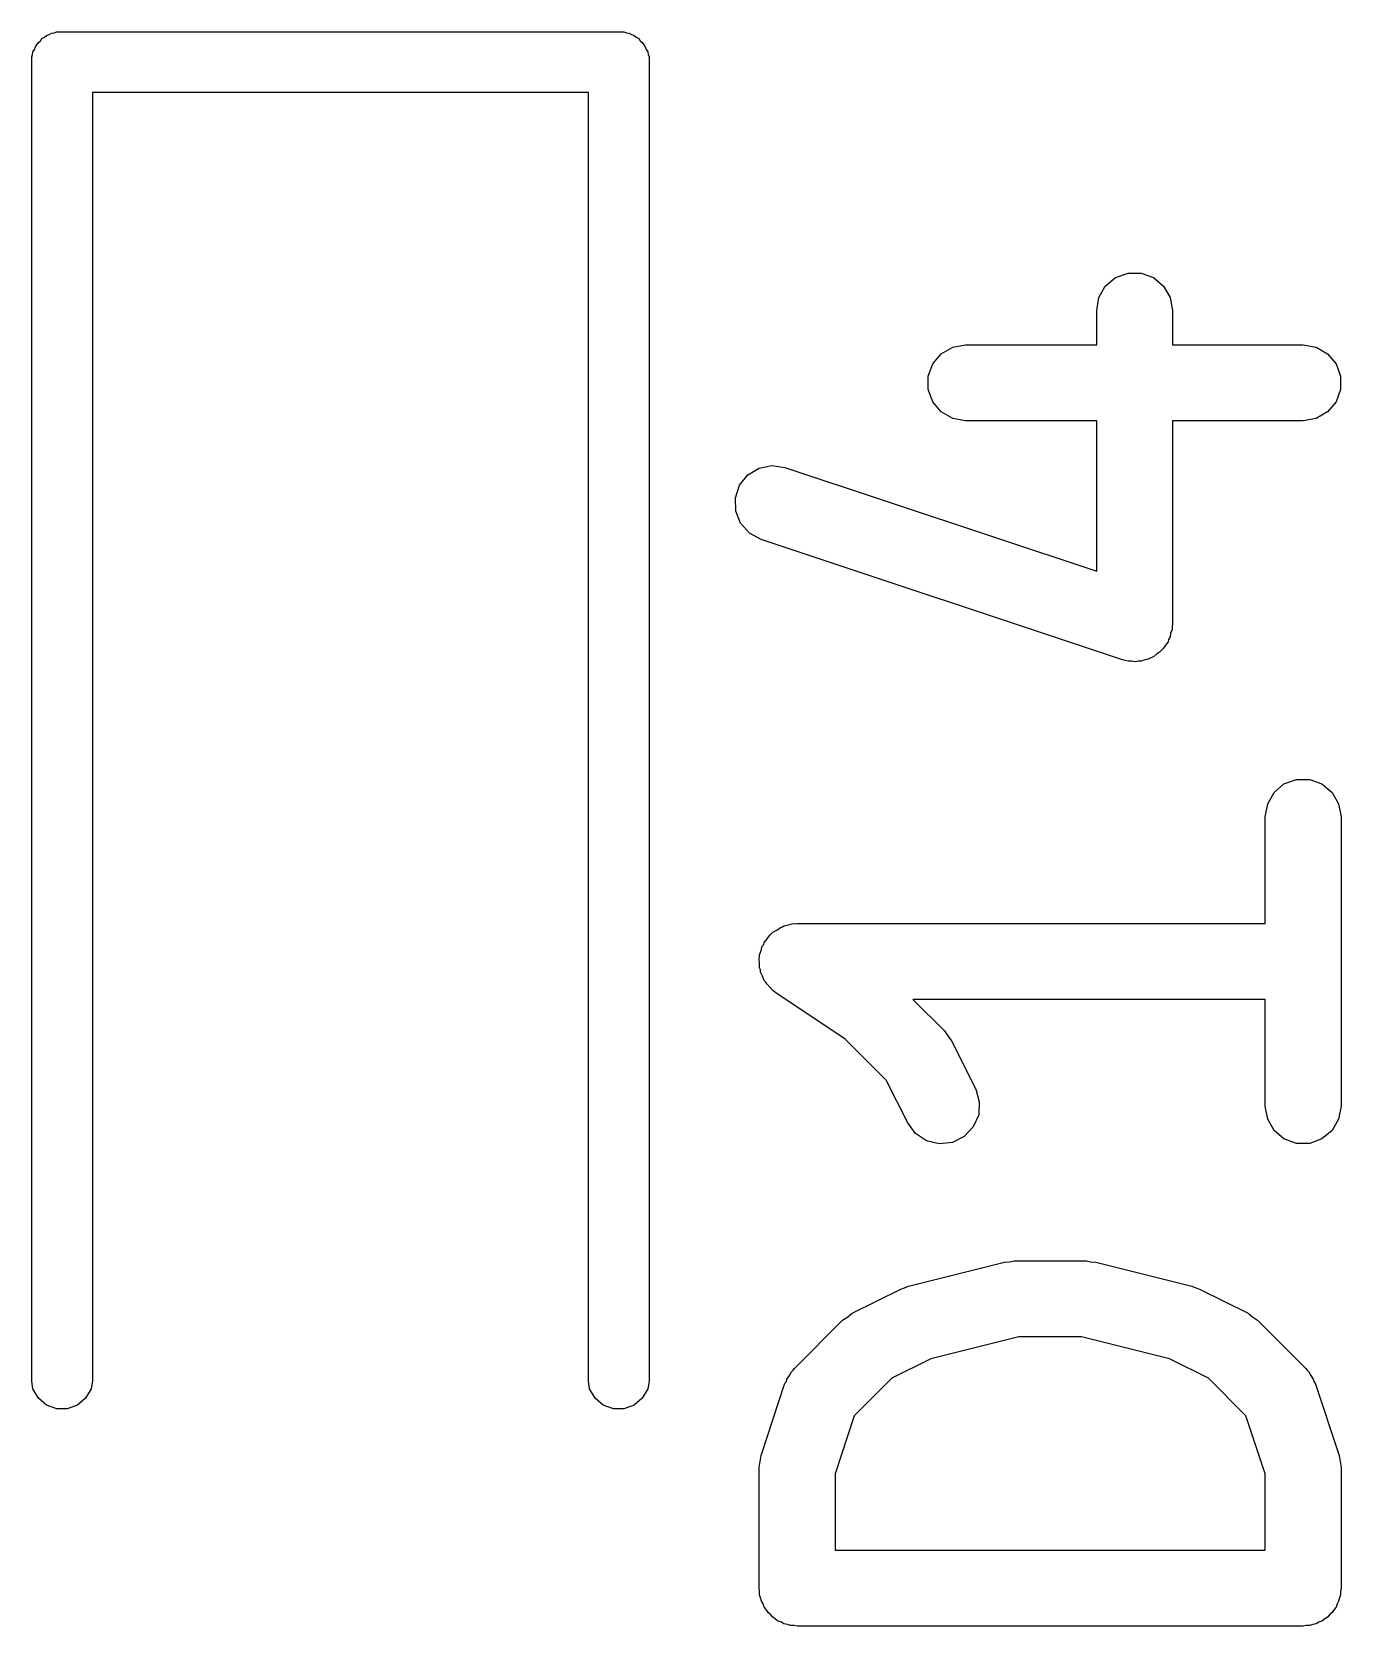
# Model space of a CAD drawing. Extents: x 107.8 to 187.5, y -108.6 to -68.5.
# Drawn here: x 141.835 to 144.422, y -86.22 to -83.07 of the extents above; entities that cross this region are included whole.
import ezdxf

# ---------------------------------------------------------------- set-up
doc = ezdxf.new("R2010")
doc.units = 0
doc.header["$MEASUREMENT"] = 0
doc.layers.add('BLACK', color=7, linetype='CONTINUOUS')

msp = doc.modelspace()

# ---------------------------------------------------------------- linework, layer by layer
at = {"layer": 'BLACK', "linetype": 'CONTINUOUS'}
for p, q in [((141.86, -83.0811), (141.864, -83.0776)), ((141.864, -83.0776), (141.869, -83.0758)), ((141.869, -83.0758), (141.874, -83.0731)), ((141.874, -83.0731), (141.879, -83.0722)), ((141.879, -83.0722), (141.884, -83.0704)), ((141.884, -83.0704), (141.889, -83.0704)), ((141.889, -83.0704), (141.889, -83.0704)), ((141.889, -83.0704), (143, -83.0704)), ((143, -83.0704), (143.005, -83.0704)), ((143, -83.0704), (143, -83.0704)), ((143.005, -83.0704), (143.01, -83.0722)), ((143.01, -83.0722), (143.015, -83.0731)), ((143.015, -83.0731), (143.02, -83.0758)), ((143.02, -83.0758), (143.025, -83.0776)), ((143.025, -83.0776), (143.029, -83.0811)), ((141.836, -83.1148), (141.837, -83.1096)), ((141.837, -83.1096), (141.84, -83.1049)), ((141.84, -83.1049), (141.842, -83.0999)), ((141.842, -83.0999), (141.845, -83.0959)), ((141.845, -83.0959), (141.848, -83.0912)), ((141.848, -83.0912), (141.852, -83.0878)), ((141.852, -83.0878), (141.855, -83.0837)), ((141.855, -83.0837), (141.86, -83.0811)), ((143.029, -83.0811), (143.034, -83.0837)), ((143.034, -83.0837), (143.037, -83.0878)), ((143.037, -83.0878), (143.041, -83.0912)), ((143.041, -83.0912), (143.044, -83.0959)), ((143.044, -83.0959), (143.047, -83.0999)), ((143.047, -83.0999), (143.049, -83.1049)), ((143.049, -83.1049), (143.052, -83.1096)), ((143.052, -83.1096), (143.053, -83.1148)), ((141.835, -83.1198), (141.836, -83.1148)), ((141.835, -83.1251), (141.835, -83.1198)), ((141.835, -83.1252), (141.835, -83.1251)), ((141.835, -85.7356), (141.835, -83.1252)), ((143.053, -83.1148), (143.055, -83.1198)), ((143.055, -83.1198), (143.055, -83.1251)), ((143.055, -83.1251), (143.055, -83.1252)), ((143.055, -83.1252), (143.055, -85.7356)), ((142.935, -83.1904), (141.955, -83.1904)), ((141.955, -83.1904), (141.955, -85.7356)), ((142.935, -85.7356), (142.935, -83.1904)), ((143.976, -83.5559), (144.001, -83.547)), ((144.001, -83.547), (144.027, -83.547)), ((144.027, -83.547), (144.051, -83.5559)), ((143.943, -83.5952), (143.956, -83.5727)), ((143.956, -83.5727), (143.976, -83.5559)), ((144.051, -83.5559), (144.071, -83.5727)), ((144.071, -83.5727), (144.084, -83.5952)), ((143.939, -83.6209), (143.943, -83.5952)), ((144.084, -83.5952), (144.089, -83.6209)), ((143.939, -83.6887), (143.939, -83.6209)), ((144.089, -83.6209), (144.089, -83.6887)), ((143.615, -83.7262), (143.632, -83.7063)), ((143.632, -83.7063), (143.655, -83.6933)), ((143.655, -83.6933), (143.68, -83.6887)), ((143.68, -83.6887), (143.939, -83.6887)), ((144.089, -83.6887), (144.347, -83.6887)), ((144.347, -83.6887), (144.373, -83.6933)), ((144.373, -83.6933), (144.395, -83.7063)), ((144.395, -83.7063), (144.412, -83.7262)), ((143.606, -83.7507), (143.615, -83.7262)), ((144.412, -83.7262), (144.421, -83.7507)), ((143.606, -83.7768), (143.606, -83.7507)), ((144.421, -83.7507), (144.421, -83.7768)), ((143.615, -83.8012), (143.606, -83.7768)), ((143.632, -83.8212), (143.615, -83.8012)), ((144.412, -83.8012), (144.395, -83.8212)), ((144.421, -83.7768), (144.412, -83.8012)), ((143.655, -83.8342), (143.632, -83.8212)), ((143.68, -83.8387), (143.655, -83.8342)), ((144.373, -83.8342), (144.347, -83.8387)), ((144.395, -83.8212), (144.373, -83.8342)), ((143.939, -83.8387), (143.68, -83.8387)), ((143.939, -84.1359), (143.939, -83.8387)), ((144.347, -83.8387), (144.089, -83.8387)), ((144.089, -83.8387), (144.089, -84.2399)), ((143.272, -83.9321), (143.297, -83.9269)), ((143.297, -83.9269), (143.323, -83.9307)), ((143.233, -83.9661), (143.25, -83.9457)), ((143.25, -83.9457), (143.272, -83.9321)), ((143.323, -83.9307), (143.939, -84.1359)), ((143.225, -83.9908), (143.233, -83.9661)), ((143.226, -84.0169), (143.225, -83.9908)), ((143.235, -84.0411), (143.226, -84.0169)), ((143.253, -84.0606), (143.235, -84.0411)), ((143.276, -84.073), (143.253, -84.0606)), ((143.99, -84.3111), (143.276, -84.073)), ((144.089, -84.2399), (144.088, -84.2454)), ((144.081, -84.2704), (144.08, -84.2756)), ((144.084, -84.2656), (144.081, -84.2704)), ((144.085, -84.2581), (144.084, -84.2656)), ((144.088, -84.2509), (144.085, -84.2581)), ((144.088, -84.2454), (144.088, -84.2509)), ((144.051, -84.3049), (144.046, -84.3068)), ((144.057, -84.3), (144.051, -84.3049)), ((144.063, -84.296), (144.057, -84.3)), ((144.067, -84.2917), (144.063, -84.296)), ((144.071, -84.2881), (144.067, -84.2917)), ((144.075, -84.2816), (144.071, -84.2881)), ((144.08, -84.2756), (144.075, -84.2816)), ((143.995, -84.3119), (143.99, -84.3111)), ((144.001, -84.3138), (143.995, -84.3119)), ((144.008, -84.3138), (144.001, -84.3138)), ((144.016, -84.3149), (144.008, -84.3138)), ((144.021, -84.3138), (144.016, -84.3149)), ((144.027, -84.3138), (144.021, -84.3138)), ((144.034, -84.3112), (144.027, -84.3138)), ((144.041, -84.3097), (144.034, -84.3112)), ((144.046, -84.3068), (144.041, -84.3097)), ((144.29, -84.5727), (144.309, -84.5559)), ((144.309, -84.5559), (144.334, -84.547)), ((144.334, -84.547), (144.36, -84.547)), ((144.36, -84.547), (144.384, -84.5559)), ((144.384, -84.5559), (144.404, -84.5727)), ((144.277, -84.5952), (144.29, -84.5727)), ((144.404, -84.5727), (144.417, -84.5952)), ((144.272, -84.6209), (144.277, -84.5952)), ((144.272, -84.8316), (144.272, -84.6209)), ((144.417, -84.5952), (144.422, -84.6209)), ((144.422, -84.6209), (144.422, -85.1923)), ((143.307, -84.8447), (143.314, -84.8394)), ((143.314, -84.8394), (143.318, -84.8382)), ((143.318, -84.8382), (143.321, -84.8361)), ((143.321, -84.8361), (143.33, -84.8346)), ((143.33, -84.8346), (143.339, -84.832)), ((143.339, -84.832), (143.343, -84.8323)), ((143.343, -84.8323), (143.347, -84.8316)), ((143.347, -84.8316), (144.272, -84.8316)), ((143.278, -84.8765), (143.281, -84.873)), ((143.281, -84.873), (143.282, -84.8691)), ((143.282, -84.8691), (143.288, -84.8622)), ((143.288, -84.8622), (143.293, -84.8548)), ((143.293, -84.8548), (143.296, -84.8523)), ((143.296, -84.8523), (143.299, -84.8491)), ((143.299, -84.8491), (143.307, -84.8447)), ((143.272, -84.9018), (143.273, -84.8977)), ((143.273, -84.9107), (143.272, -84.9018)), ((143.273, -84.8936), (143.276, -84.8852)), ((143.273, -84.8977), (143.273, -84.8936)), ((143.276, -84.8852), (143.278, -84.8765)), ((143.273, -84.9196), (143.273, -84.9107)), ((143.275, -84.9235), (143.273, -84.9196)), ((143.275, -84.9277), (143.275, -84.9235)), ((143.279, -84.9357), (143.275, -84.9277)), ((143.282, -84.9441), (143.279, -84.9357)), ((143.285, -84.9473), (143.282, -84.9441)), ((143.287, -84.951), (143.285, -84.9473)), ((143.293, -84.9572), (143.287, -84.951)), ((143.299, -84.964), (143.293, -84.9572)), ((143.302, -84.9661), (143.299, -84.964)), ((143.305, -84.969), (143.302, -84.9661)), ((143.442, -85.0601), (143.305, -84.969)), ((144.272, -84.9816), (143.576, -84.9816)), ((143.576, -84.9816), (143.638, -85.044)), ((144.272, -85.1923), (144.272, -84.9816)), ((143.523, -85.1415), (143.442, -85.0601)), ((143.638, -85.044), (143.645, -85.0539)), ((143.645, -85.0539), (143.652, -85.0635)), ((143.652, -85.0635), (143.7, -85.1588)), ((143.566, -85.2258), (143.523, -85.1415)), ((143.7, -85.1588), (143.707, -85.1837)), ((143.707, -85.1837), (143.706, -85.2097)), ((143.706, -85.2097), (143.695, -85.2336)), ((144.277, -85.218), (144.272, -85.1923)), ((144.29, -85.2405), (144.277, -85.218)), ((144.417, -85.218), (144.404, -85.2405)), ((144.422, -85.1923), (144.417, -85.218)), ((143.581, -85.2468), (143.566, -85.2258)), ((143.603, -85.2611), (143.581, -85.2468)), ((143.695, -85.2336), (143.677, -85.2525)), ((144.309, -85.2573), (144.29, -85.2405)), ((144.404, -85.2405), (144.384, -85.2573)), ((143.628, -85.2672), (143.603, -85.2611)), ((143.654, -85.2642), (143.628, -85.2672)), ((143.677, -85.2525), (143.654, -85.2642)), ((144.334, -85.2662), (144.309, -85.2573)), ((144.36, -85.2662), (144.334, -85.2662)), ((144.384, -85.2573), (144.36, -85.2662)), ((143.567, -85.5481), (143.757, -85.5005)), ((143.757, -85.5005), (143.767, -85.4998)), ((143.767, -85.4998), (143.776, -85.4983)), ((143.776, -85.4983), (143.918, -85.4983)), ((143.918, -85.4983), (143.927, -85.4998)), ((143.927, -85.4998), (143.937, -85.5005)), ((143.937, -85.5005), (144.127, -85.5481)), ((143.456, -85.6014), (143.552, -85.5538)), ((143.552, -85.5538), (143.559, -85.5515)), ((143.559, -85.5515), (143.567, -85.5481)), ((144.127, -85.5481), (144.135, -85.5515)), ((144.135, -85.5515), (144.142, -85.5538)), ((144.142, -85.5538), (144.238, -85.6014)), ((143.342, -85.7107), (143.437, -85.6155)), ((143.437, -85.6155), (143.447, -85.6086)), ((143.447, -85.6086), (143.456, -85.6014)), ((144.238, -85.6014), (144.247, -85.6086)), ((144.247, -85.6086), (144.257, -85.6155)), ((144.257, -85.6155), (144.352, -85.7107)), ((143.785, -85.6483), (143.611, -85.6916)), ((143.909, -85.6483), (143.785, -85.6483)), ((144.083, -85.6916), (143.909, -85.6483)), ((143.611, -85.6916), (143.534, -85.7301)), ((144.16, -85.7301), (144.083, -85.6916)), ((143.332, -85.7248), (143.336, -85.7171)), ((143.336, -85.7171), (143.339, -85.7142)), ((143.339, -85.7142), (143.342, -85.7107)), ((144.352, -85.7107), (144.355, -85.7142)), ((144.355, -85.7142), (144.358, -85.7171)), ((144.358, -85.7171), (144.362, -85.7248)), ((141.837, -85.7512), (141.835, -85.7356)), ((141.848, -85.7696), (141.837, -85.7512)), ((141.952, -85.7512), (141.941, -85.7696)), ((141.955, -85.7356), (141.952, -85.7512)), ((142.937, -85.7512), (142.935, -85.7356)), ((142.948, -85.7696), (142.937, -85.7512)), ((143.052, -85.7512), (143.041, -85.7696)), ((143.055, -85.7356), (143.052, -85.7512)), ((143.276, -85.8829), (143.323, -85.74)), ((143.323, -85.74), (143.326, -85.7362)), ((143.326, -85.7362), (143.327, -85.732)), ((143.327, -85.732), (143.332, -85.7248)), ((143.534, -85.7301), (143.46, -85.8042)), ((144.234, -85.8042), (144.16, -85.7301)), ((144.362, -85.7248), (144.367, -85.732)), ((144.367, -85.732), (144.368, -85.7362)), ((144.368, -85.7362), (144.371, -85.74)), ((144.371, -85.74), (144.418, -85.8829)), ((141.864, -85.7832), (141.848, -85.7696)), ((141.884, -85.7904), (141.864, -85.7832)), ((141.925, -85.7832), (141.905, -85.7904)), ((141.941, -85.7696), (141.925, -85.7832)), ((142.964, -85.7832), (142.948, -85.7696)), ((142.984, -85.7904), (142.964, -85.7832)), ((143.025, -85.7832), (143.005, -85.7904)), ((143.041, -85.7696), (143.025, -85.7832)), ((141.905, -85.7904), (141.884, -85.7904)), ((143.005, -85.7904), (142.984, -85.7904)), ((143.46, -85.8042), (143.422, -85.9188)), ((144.272, -85.9188), (144.234, -85.8042)), ((143.272, -85.9066), (143.274, -85.8948)), ((143.272, -86.1447), (143.272, -85.9066)), ((143.274, -85.8948), (143.276, -85.8829)), ((144.418, -85.8829), (144.42, -85.8948)), ((144.42, -85.8948), (144.422, -85.9066)), ((144.422, -85.9066), (144.422, -86.1447)), ((143.422, -85.9188), (143.422, -86.0697)), ((144.272, -86.0697), (144.272, -85.9188)), ((143.422, -86.0697), (144.272, -86.0697)), ((143.273, -86.1511), (143.272, -86.1447)), ((143.273, -86.1577), (143.273, -86.1511)), ((143.275, -86.1639), (143.273, -86.1577)), ((143.277, -86.1703), (143.275, -86.1639)), ((144.419, -86.1639), (144.417, -86.1703)), ((144.421, -86.1577), (144.419, -86.1639)), ((144.422, -86.1447), (144.421, -86.1511)), ((144.421, -86.1511), (144.421, -86.1577)), ((143.28, -86.176), (143.277, -86.1703)), ((143.282, -86.1822), (143.28, -86.176)), ((143.286, -86.1872), (143.282, -86.1822)), ((143.29, -86.1929), (143.286, -86.1872)), ((143.295, -86.1971), (143.29, -86.1929)), ((144.404, -86.1929), (144.399, -86.1971)), ((144.408, -86.1872), (144.404, -86.1929)), ((144.412, -86.1822), (144.408, -86.1872)), ((144.414, -86.176), (144.412, -86.1822)), ((144.417, -86.1703), (144.414, -86.176)), ((143.299, -86.2021), (143.295, -86.1971)), ((143.304, -86.2054), (143.299, -86.2021)), ((143.309, -86.2096), (143.304, -86.2054)), ((143.316, -86.2119), (143.309, -86.2096)), ((143.321, -86.2152), (143.316, -86.2119)), ((143.328, -86.2163), (143.321, -86.2152)), ((143.334, -86.2185), (143.328, -86.2163)), ((143.341, -86.2185), (143.334, -86.2185)), ((143.347, -86.2197), (143.341, -86.2185)), ((144.347, -86.2197), (143.347, -86.2197)), ((144.353, -86.2185), (144.347, -86.2197)), ((144.36, -86.2185), (144.353, -86.2185)), ((144.366, -86.2163), (144.36, -86.2185)), ((144.373, -86.2152), (144.366, -86.2163)), ((144.378, -86.2119), (144.373, -86.2152)), ((144.384, -86.2096), (144.378, -86.2119)), ((144.39, -86.2054), (144.384, -86.2096)), ((144.395, -86.2021), (144.39, -86.2054)), ((144.399, -86.1971), (144.395, -86.2021))]:
    msp.add_line(p, q, dxfattribs=at)

doc.saveas('drawing.dxf')
